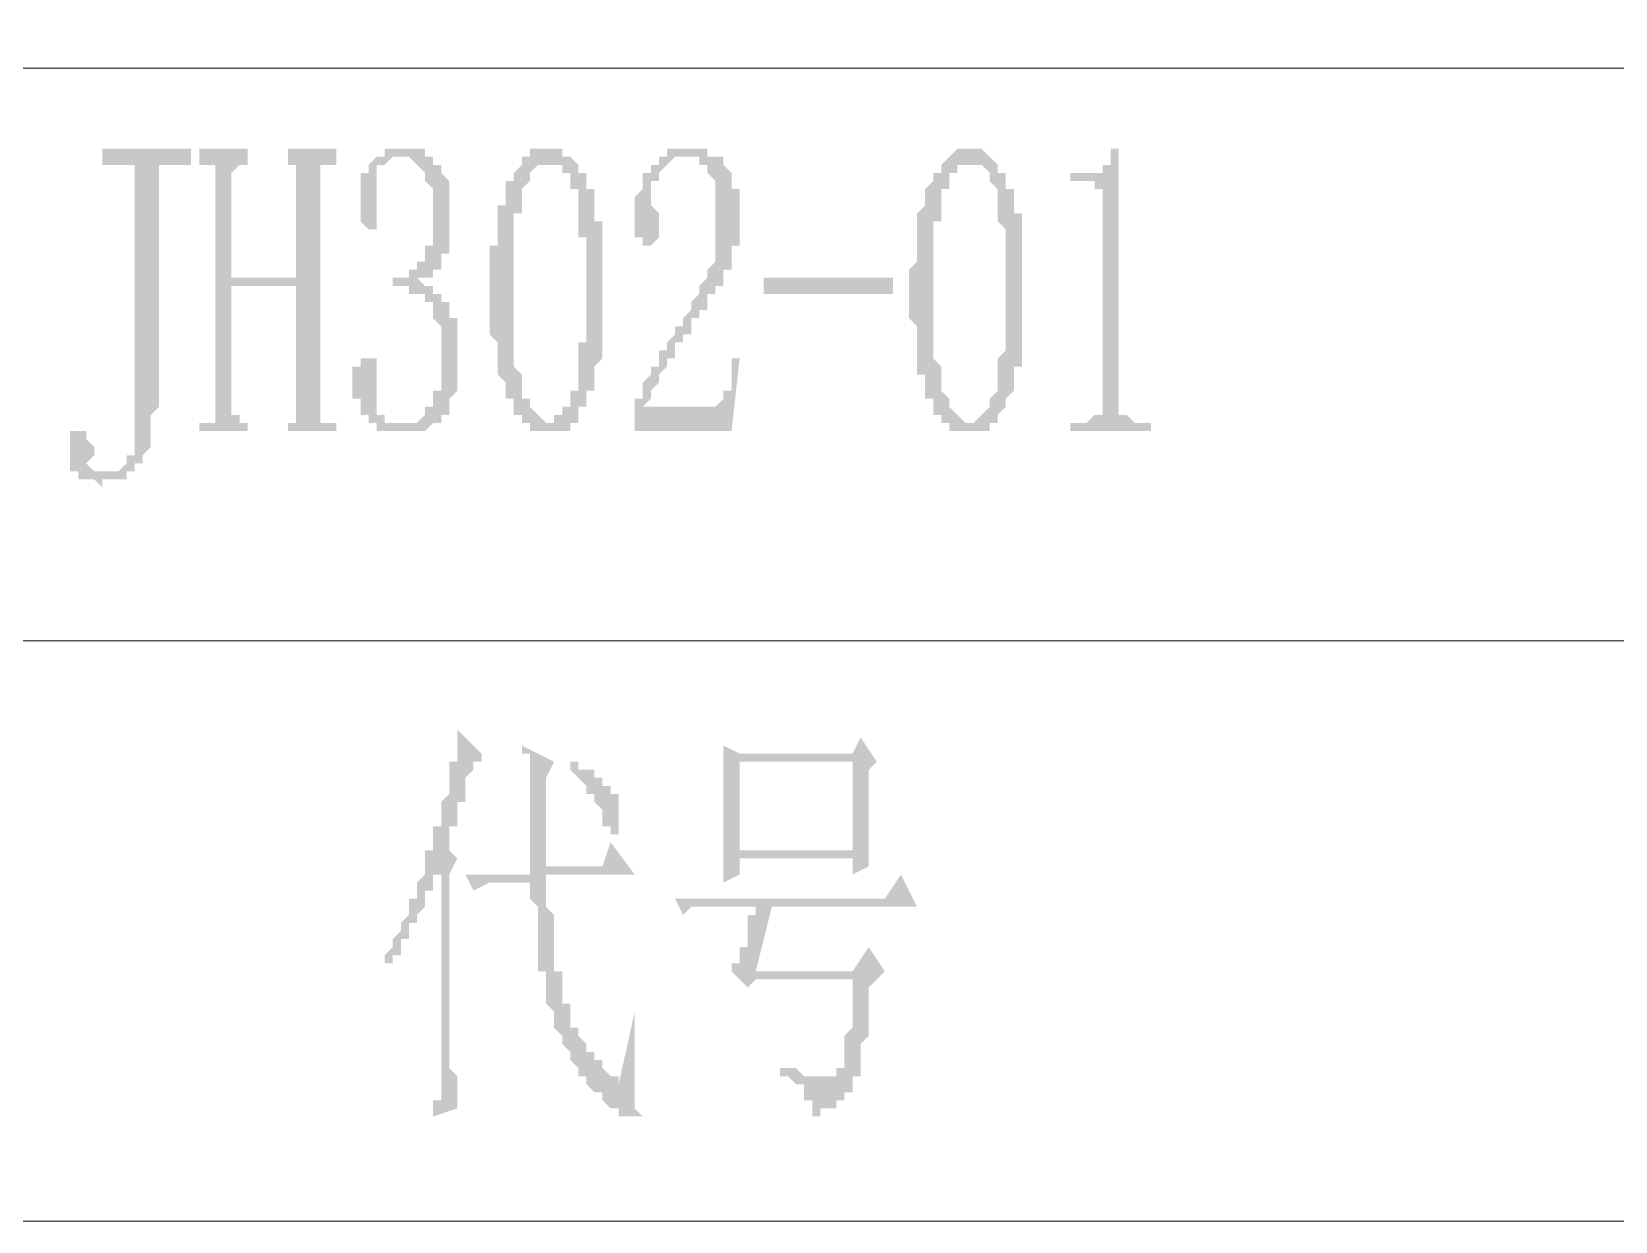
# Model space of a CAD drawing. Header units: millimetres. Extents: x 0 to 275, y 0 to 194.
# Drawn here: x 75.2 to 87.67, y 6.9 to 16.27 of the extents above; entities that cross this region are included whole.
import ezdxf

# ---------------------------------------------------------------- set-up
doc = ezdxf.new("R2010")
doc.units = ezdxf.units.MM

msp = doc.modelspace()

# ---------------------------------------------------------------- hatches: boundary and pattern name
h = msp.add_hatch(color=0)
h.dxf.hatch_style = 2
h.paths.add_polyline_path([(76.0095, 15.155333), (76.0095, 15.218833), (75.946, 15.218833), (75.7555, 15.218833), (75.7555, 15.345833), (76.454, 15.345833), (76.454, 15.218833), (76.2635, 15.218833), (76.2, 15.218833), (76.2, 15.155333), (76.2, 13.313833), (76.1365, 13.250333), (76.1365, 13.186833), (76.1365, 13.123333), (76.1365, 13.059833), (76.1365, 12.996333), (76.073, 12.932833), (76.073, 12.869333), (76.0095, 12.869333), (76.0095, 12.805833), (75.946, 12.805833), (75.946, 12.742333), (75.8825, 12.742333), (75.819, 12.742333), (75.7555, 12.742333), (75.7555, 12.678833), (75.692, 12.742333), (75.6285, 12.742333), (75.565, 12.742333), (75.565, 12.805833), (75.5015, 12.805833), (75.5015, 12.869333), (75.5015, 12.932833), (75.5015, 12.996333), (75.5015, 13.059833), (75.5015, 13.123333), (75.565, 13.123333), (75.6285, 13.123333), (75.6285, 13.059833), (75.692, 12.996333), (75.692, 12.932833), (75.6285, 12.869333), (75.692, 12.805833), (75.7555, 12.805833), (75.819, 12.805833), (75.8825, 12.805833), (75.946, 12.869333), (75.946, 12.932833), (76.0095, 12.932833), (76.0095, 12.996333), (76.0095, 13.059833), (76.0095, 13.123333), (76.0095, 13.186833), (76.0095, 13.250333), (76.0095, 13.313833)])
h = msp.add_hatch(color=0)
h.dxf.hatch_style = 2
h.paths.add_polyline_path([(77.47, 13.313833), (77.47, 13.250333), (77.47, 13.186833), (77.5335, 13.186833), (77.597, 13.186833), (77.597, 13.123333), (77.216, 13.123333), (77.216, 13.186833), (77.2795, 13.186833), (77.2795, 13.250333), (77.2795, 13.313833), (77.2795, 14.266333), (76.7715, 14.266333), (76.7715, 13.313833), (76.7715, 13.250333), (76.835, 13.250333), (76.835, 13.186833), (76.8985, 13.186833), (76.8985, 13.123333), (76.5175, 13.123333), (76.5175, 13.186833), (76.581, 13.186833), (76.6445, 13.186833), (76.6445, 13.250333), (76.6445, 13.313833), (76.6445, 15.155333), (76.6445, 15.218833), (76.581, 15.218833), (76.5175, 15.218833), (76.5175, 15.345833), (76.8985, 15.345833), (76.8985, 15.218833), (76.835, 15.218833), (76.7715, 15.155333), (76.7715, 14.329833), (77.2795, 14.329833), (77.2795, 15.155333), (77.2795, 15.218833), (77.216, 15.218833), (77.216, 15.345833), (77.597, 15.345833), (77.597, 15.218833), (77.5335, 15.218833), (77.47, 15.218833), (77.47, 15.155333)])
h = msp.add_hatch(color=0)
h.dxf.hatch_style = 2
h.paths.add_polyline_path([(78.5495, 13.694833), (78.5495, 13.631333), (78.5495, 13.567833), (78.5495, 13.504333), (78.5495, 13.440833), (78.486, 13.377333), (78.486, 13.313833), (78.486, 13.250333), (78.4225, 13.250333), (78.4225, 13.186833), (78.359, 13.186833), (78.2955, 13.123333), (78.232, 13.123333), (78.1685, 13.123333), (78.105, 13.123333), (78.0415, 13.123333), (77.978, 13.123333), (77.9145, 13.123333), (77.9145, 13.186833), (77.851, 13.186833), (77.851, 13.250333), (77.7875, 13.250333), (77.7875, 13.313833), (77.7875, 13.377333), (77.724, 13.377333), (77.724, 13.440833), (77.724, 13.504333), (77.724, 13.567833), (77.724, 13.631333), (77.7875, 13.631333), (77.7875, 13.694833), (77.851, 13.694833), (77.9145, 13.694833), (77.9145, 13.631333), (77.9145, 13.567833), (77.9145, 13.504333), (77.9145, 13.440833), (77.9145, 13.377333), (77.9145, 13.313833), (77.9145, 13.250333), (77.978, 13.250333), (77.978, 13.186833), (78.0415, 13.186833), (78.105, 13.186833), (78.1685, 13.186833), (78.232, 13.186833), (78.2955, 13.250333), (78.2955, 13.313833), (78.359, 13.313833), (78.359, 13.377333), (78.359, 13.440833), (78.4225, 13.440833), (78.4225, 13.504333), (78.4225, 13.567833), (78.4225, 13.631333), (78.4225, 13.694833), (78.4225, 13.758333), (78.4225, 13.821833), (78.4225, 13.885333), (78.4225, 13.948833), (78.359, 14.012333), (78.359, 14.075833), (78.359, 14.139333), (78.2955, 14.139333), (78.2955, 14.202833), (78.232, 14.202833), (78.1685, 14.202833), (78.1685, 14.266333), (78.105, 14.266333), (78.0415, 14.266333), (78.0415, 14.329833), (78.105, 14.329833), (78.1685, 14.329833), (78.1685, 14.393333), (78.232, 14.393333), (78.232, 14.456833), (78.2955, 14.456833), (78.2955, 14.520333), (78.2955, 14.583833), (78.359, 14.583833), (78.359, 14.647333), (78.359, 14.710833), (78.359, 14.774333), (78.359, 14.837833), (78.359, 14.901333), (78.359, 14.964833), (78.359, 15.028333), (78.2955, 15.091833), (78.2955, 15.155333), (78.232, 15.218833), (78.1685, 15.282333), (78.105, 15.282333), (78.0415, 15.282333), (77.978, 15.218833), (77.9145, 15.218833), (77.9145, 15.155333), (77.9145, 15.091833), (77.9145, 15.028333), (77.9145, 14.964833), (77.9145, 14.901333), (77.9145, 14.837833), (77.9145, 14.774333), (77.9145, 14.710833), (77.851, 14.710833), (77.7875, 14.774333), (77.7875, 14.837833), (77.7875, 14.901333), (77.7875, 14.964833), (77.7875, 15.028333), (77.7875, 15.091833), (77.7875, 15.155333), (77.851, 15.155333), (77.851, 15.218833), (77.9145, 15.282333), (77.978, 15.282333), (77.978, 15.345833), (78.0415, 15.345833), (78.105, 15.345833), (78.1685, 15.345833), (78.232, 15.345833), (78.2955, 15.345833), (78.2955, 15.282333), (78.359, 15.282333), (78.359, 15.218833), (78.4225, 15.218833), (78.4225, 15.155333), (78.486, 15.091833), (78.486, 15.028333), (78.486, 14.964833), (78.486, 14.901333), (78.486, 14.837833), (78.486, 14.774333), (78.486, 14.710833), (78.486, 14.647333), (78.486, 14.583833), (78.486, 14.520333), (78.4225, 14.520333), (78.4225, 14.456833), (78.4225, 14.393333), (78.359, 14.393333), (78.359, 14.329833), (78.2955, 14.329833), (78.232, 14.329833), (78.2955, 14.266333), (78.359, 14.266333), (78.359, 14.202833), (78.4225, 14.202833), (78.4225, 14.139333), (78.486, 14.139333), (78.486, 14.075833), (78.486, 14.012333), (78.5495, 14.012333), (78.5495, 13.948833), (78.5495, 13.885333), (78.5495, 13.821833), (78.5495, 13.758333)])
h = msp.add_hatch(color=0)
h.paths.add_polyline_path([(79.248, 15.218833), (79.1845, 15.218833), (79.121, 15.155333), (79.121, 15.091833), (79.0575, 15.028333), (79.0575, 14.964833), (79.0575, 14.901333), (79.0575, 14.837833), (78.994, 14.837833), (78.994, 14.774333), (78.994, 14.710833), (78.994, 14.647333), (78.994, 14.583833), (78.994, 14.520333), (78.994, 14.456833), (78.994, 14.393333), (78.994, 14.329833), (78.994, 14.266333), (78.994, 14.202833), (78.994, 14.139333), (78.994, 14.075833), (78.994, 14.012333), (78.994, 13.948833), (78.994, 13.885333), (78.994, 13.821833), (78.994, 13.758333), (78.994, 13.694833), (78.994, 13.631333), (79.0575, 13.567833), (79.0575, 13.504333), (79.0575, 13.440833), (79.0575, 13.377333), (79.121, 13.377333), (79.121, 13.313833), (79.1845, 13.250333), (79.248, 13.186833), (79.3115, 13.186833), (79.3115, 13.250333), (79.375, 13.250333), (79.375, 13.313833), (79.4385, 13.313833), (79.4385, 13.377333), (79.4385, 13.440833), (79.502, 13.440833), (79.502, 13.504333), (79.502, 13.567833), (79.502, 13.631333), (79.502, 13.694833), (79.502, 13.758333), (79.502, 13.821833), (79.5655, 13.821833), (79.5655, 13.885333), (79.5655, 13.948833), (79.5655, 14.012333), (79.5655, 14.075833), (79.5655, 14.139333), (79.5655, 14.202833), (79.5655, 14.266333), (79.5655, 14.329833), (79.5655, 14.393333), (79.5655, 14.456833), (79.5655, 14.520333), (79.5655, 14.583833), (79.5655, 14.647333), (79.502, 14.647333), (79.502, 14.710833), (79.502, 14.774333), (79.502, 14.837833), (79.502, 14.901333), (79.502, 14.964833), (79.502, 15.028333), (79.4385, 15.028333), (79.4385, 15.091833), (79.4385, 15.155333), (79.375, 15.155333), (79.375, 15.218833), (79.3115, 15.218833)])
h.paths.add_polyline_path([(79.248, 13.123333), (79.1845, 13.123333), (79.121, 13.123333), (79.121, 13.186833), (79.0575, 13.186833), (79.0575, 13.250333), (78.994, 13.250333), (78.994, 13.313833), (78.994, 13.377333), (78.9305, 13.377333), (78.9305, 13.440833), (78.9305, 13.504333), (78.867, 13.567833), (78.867, 13.631333), (78.867, 13.694833), (78.867, 13.758333), (78.867, 13.821833), (78.8035, 13.885333), (78.8035, 13.948833), (78.8035, 14.012333), (78.8035, 14.075833), (78.8035, 14.139333), (78.8035, 14.202833), (78.8035, 14.266333), (78.8035, 14.329833), (78.8035, 14.393333), (78.8035, 14.456833), (78.8035, 14.520333), (78.8035, 14.583833), (78.867, 14.583833), (78.867, 14.647333), (78.867, 14.710833), (78.867, 14.774333), (78.867, 14.837833), (78.867, 14.901333), (78.9305, 14.901333), (78.9305, 14.964833), (78.9305, 15.028333), (78.9305, 15.091833), (78.994, 15.091833), (78.994, 15.155333), (79.0575, 15.218833), (79.0575, 15.282333), (79.121, 15.282333), (79.121, 15.345833), (79.1845, 15.345833), (79.248, 15.345833), (79.3115, 15.345833), (79.375, 15.345833), (79.375, 15.282333), (79.4385, 15.282333), (79.502, 15.218833), (79.502, 15.155333), (79.5655, 15.155333), (79.5655, 15.091833), (79.5655, 15.028333), (79.629, 15.028333), (79.629, 14.964833), (79.629, 14.901333), (79.629, 14.837833), (79.629, 14.774333), (79.6925, 14.774333), (79.6925, 14.710833), (79.6925, 14.647333), (79.6925, 14.583833), (79.6925, 14.520333), (79.6925, 14.456833), (79.6925, 14.393333), (79.6925, 14.329833), (79.6925, 14.266333), (79.6925, 14.202833), (79.6925, 14.139333), (79.6925, 14.075833), (79.6925, 14.012333), (79.6925, 13.948833), (79.6925, 13.885333), (79.6925, 13.821833), (79.6925, 13.758333), (79.6925, 13.694833), (79.629, 13.631333), (79.629, 13.567833), (79.629, 13.504333), (79.629, 13.440833), (79.5655, 13.440833), (79.5655, 13.377333), (79.5655, 13.313833), (79.502, 13.313833), (79.502, 13.250333), (79.502, 13.186833), (79.4385, 13.186833), (79.4385, 13.123333), (79.375, 13.123333), (79.3115, 13.123333)])
h = msp.add_hatch(color=0)
h.dxf.hatch_style = 2
h.paths.add_polyline_path([(80.5815, 14.774333), (80.5815, 14.837833), (80.5815, 14.901333), (80.5815, 14.964833), (80.5815, 15.028333), (80.5815, 15.091833), (80.518, 15.155333), (80.518, 15.218833), (80.4545, 15.218833), (80.4545, 15.282333), (80.391, 15.282333), (80.3275, 15.282333), (80.264, 15.282333), (80.2005, 15.218833), (80.137, 15.155333), (80.137, 15.091833), (80.0735, 15.091833), (80.0735, 15.028333), (80.0735, 14.964833), (80.0735, 14.901333), (80.137, 14.837833), (80.137, 14.774333), (80.137, 14.710833), (80.137, 14.647333), (80.0735, 14.583833), (80.01, 14.583833), (80.01, 14.647333), (79.9465, 14.647333), (79.9465, 14.710833), (79.9465, 14.774333), (79.9465, 14.837833), (79.9465, 14.901333), (79.9465, 14.964833), (80.01, 15.028333), (80.01, 15.091833), (80.01, 15.155333), (80.0735, 15.155333), (80.0735, 15.218833), (80.137, 15.218833), (80.137, 15.282333), (80.2005, 15.282333), (80.2005, 15.345833), (80.264, 15.345833), (80.3275, 15.345833), (80.391, 15.345833), (80.4545, 15.345833), (80.518, 15.345833), (80.518, 15.282333), (80.5815, 15.282333), (80.645, 15.282333), (80.645, 15.218833), (80.7085, 15.155333), (80.7085, 15.091833), (80.7085, 15.028333), (80.772, 15.028333), (80.772, 14.964833), (80.772, 14.901333), (80.772, 14.837833), (80.772, 14.774333), (80.772, 14.710833), (80.772, 14.647333), (80.772, 14.583833), (80.7085, 14.583833), (80.7085, 14.520333), (80.7085, 14.456833), (80.7085, 14.393333), (80.645, 14.393333), (80.645, 14.329833), (80.645, 14.266333), (80.5815, 14.266333), (80.5815, 14.202833), (80.518, 14.202833), (80.518, 14.139333), (80.518, 14.075833), (80.4545, 14.075833), (80.4545, 14.012333), (80.391, 14.012333), (80.391, 13.948833), (80.391, 13.885333), (80.3275, 13.885333), (80.3275, 13.821833), (80.264, 13.821833), (80.264, 13.758333), (80.264, 13.694833), (80.2005, 13.694833), (80.2005, 13.631333), (80.137, 13.567833), (80.137, 13.504333), (80.0735, 13.440833), (80.0735, 13.377333), (80.01, 13.313833), (80.518, 13.313833), (80.5815, 13.313833), (80.645, 13.377333), (80.645, 13.440833), (80.7085, 13.440833), (80.7085, 13.504333), (80.7085, 13.567833), (80.7085, 13.631333), (80.7085, 13.694833), (80.772, 13.694833), (80.7085, 13.123333), (79.9465, 13.123333), (79.9465, 13.313833), (79.9465, 13.377333), (80.01, 13.377333), (80.01, 13.440833), (80.01, 13.504333), (80.0735, 13.567833), (80.0735, 13.631333), (80.137, 13.631333), (80.137, 13.694833), (80.137, 13.758333), (80.2005, 13.758333), (80.2005, 13.821833), (80.264, 13.885333), (80.264, 13.948833), (80.3275, 13.948833), (80.3275, 14.012333), (80.391, 14.075833), (80.391, 14.139333), (80.4545, 14.202833), (80.4545, 14.266333), (80.518, 14.329833), (80.518, 14.393333), (80.5815, 14.456833), (80.5815, 14.520333), (80.5815, 14.583833), (80.5815, 14.647333), (80.5815, 14.710833)])
h = msp.add_hatch(color=0)
h.paths.add_polyline_path([(82.55, 15.218833), (82.4865, 15.218833), (82.4865, 15.155333), (82.423, 15.155333), (82.423, 15.091833), (82.423, 15.028333), (82.3595, 15.028333), (82.3595, 14.964833), (82.3595, 14.901333), (82.3595, 14.837833), (82.3595, 14.774333), (82.296, 14.774333), (82.296, 14.710833), (82.296, 14.647333), (82.296, 14.583833), (82.296, 14.520333), (82.296, 14.456833), (82.296, 14.393333), (82.296, 14.329833), (82.296, 14.266333), (82.296, 14.202833), (82.296, 14.139333), (82.296, 14.075833), (82.296, 14.012333), (82.296, 13.948833), (82.296, 13.885333), (82.296, 13.821833), (82.296, 13.758333), (82.296, 13.694833), (82.3595, 13.631333), (82.3595, 13.567833), (82.3595, 13.504333), (82.3595, 13.440833), (82.423, 13.377333), (82.423, 13.313833), (82.4865, 13.250333), (82.55, 13.186833), (82.6135, 13.186833), (82.677, 13.250333), (82.7405, 13.313833), (82.7405, 13.377333), (82.804, 13.440833), (82.804, 13.504333), (82.804, 13.567833), (82.804, 13.631333), (82.804, 13.694833), (82.8675, 13.758333), (82.8675, 13.821833), (82.8675, 13.885333), (82.8675, 13.948833), (82.8675, 14.012333), (82.8675, 14.075833), (82.8675, 14.139333), (82.8675, 14.202833), (82.8675, 14.266333), (82.8675, 14.329833), (82.8675, 14.393333), (82.8675, 14.456833), (82.8675, 14.520333), (82.8675, 14.583833), (82.8675, 14.647333), (82.8675, 14.710833), (82.804, 14.774333), (82.804, 14.837833), (82.804, 14.901333), (82.804, 14.964833), (82.804, 15.028333), (82.7405, 15.091833), (82.7405, 15.155333), (82.677, 15.218833), (82.6135, 15.218833)])
h.paths.add_polyline_path([(82.55, 13.123333), (82.4865, 13.123333), (82.423, 13.123333), (82.423, 13.186833), (82.3595, 13.186833), (82.3595, 13.250333), (82.296, 13.250333), (82.296, 13.313833), (82.296, 13.377333), (82.2325, 13.377333), (82.2325, 13.440833), (82.2325, 13.504333), (82.2325, 13.567833), (82.169, 13.567833), (82.169, 13.631333), (82.169, 13.694833), (82.169, 13.758333), (82.169, 13.821833), (82.169, 13.885333), (82.169, 13.948833), (82.1055, 14.012333), (82.1055, 14.075833), (82.1055, 14.139333), (82.1055, 14.202833), (82.1055, 14.266333), (82.1055, 14.329833), (82.1055, 14.393333), (82.169, 14.456833), (82.169, 14.520333), (82.169, 14.583833), (82.169, 14.647333), (82.169, 14.710833), (82.169, 14.774333), (82.169, 14.837833), (82.2325, 14.901333), (82.2325, 14.964833), (82.2325, 15.028333), (82.296, 15.091833), (82.296, 15.155333), (82.3595, 15.155333), (82.3595, 15.218833), (82.423, 15.282333), (82.4865, 15.345833), (82.55, 15.345833), (82.6135, 15.345833), (82.677, 15.345833), (82.7405, 15.282333), (82.804, 15.218833), (82.804, 15.155333), (82.8675, 15.155333), (82.8675, 15.091833), (82.8675, 15.028333), (82.931, 15.028333), (82.931, 14.964833), (82.931, 14.901333), (82.931, 14.837833), (82.9945, 14.837833), (82.9945, 14.774333), (82.9945, 14.710833), (82.9945, 14.647333), (82.9945, 14.583833), (82.9945, 14.520333), (82.9945, 14.456833), (82.9945, 14.393333), (82.9945, 14.329833), (82.9945, 14.266333), (82.9945, 14.202833), (82.9945, 14.139333), (82.9945, 14.075833), (82.9945, 14.012333), (82.9945, 13.948833), (82.9945, 13.885333), (82.9945, 13.821833), (82.9945, 13.758333), (82.9945, 13.694833), (82.9945, 13.631333), (82.931, 13.631333), (82.931, 13.567833), (82.931, 13.504333), (82.931, 13.440833), (82.8675, 13.377333), (82.8675, 13.313833), (82.804, 13.250333), (82.804, 13.186833), (82.7405, 13.186833), (82.7405, 13.123333), (82.677, 13.123333), (82.6135, 13.123333)])
h = msp.add_hatch(color=0)
h.dxf.hatch_style = 2
h.paths.add_polyline_path([(83.7565, 15.345833), (83.7565, 13.377333), (83.7565, 13.313833), (83.7565, 13.250333), (83.82, 13.250333), (83.8835, 13.186833), (83.947, 13.186833), (84.0105, 13.186833), (84.0105, 13.123333), (83.3755, 13.123333), (83.3755, 13.186833), (83.439, 13.186833), (83.5025, 13.186833), (83.566, 13.250333), (83.6295, 13.250333), (83.6295, 13.313833), (83.6295, 13.377333), (83.6295, 14.964833), (83.6295, 15.028333), (83.566, 15.028333), (83.566, 15.091833), (83.3755, 15.091833), (83.3755, 15.155333), (83.439, 15.155333), (83.5025, 15.155333), (83.566, 15.155333), (83.6295, 15.155333), (83.6295, 15.218833), (83.693, 15.218833), (83.693, 15.282333), (83.693, 15.345833)])
h = msp.add_hatch(color=0)
h.dxf.hatch_style = 2
h.paths.add_polyline_path([(80.9625, 14.202833), (80.9625, 14.329833), (81.9785, 14.329833), (81.9785, 14.202833)])
h = msp.add_hatch(color=0)
h.paths.add_polyline_path([(79.8195, 7.979833), (79.8195, 8.043333), (79.756, 8.043333), (79.6925, 8.106833), (79.6925, 8.170333), (79.629, 8.170333), (79.629, 8.233833), (79.5655, 8.233833), (79.5655, 8.297333), (79.502, 8.360833), (79.502, 8.424333), (79.4385, 8.424333), (79.4385, 8.487833), (79.4385, 8.551333), (79.4385, 8.614833), (79.375, 8.614833), (79.375, 8.678333), (79.375, 8.741833), (79.375, 8.805333), (79.375, 8.868833), (79.3115, 8.868833), (79.3115, 8.932333), (79.3115, 8.995833), (79.3115, 9.059333), (79.3115, 9.122833), (79.3115, 9.186333), (79.3115, 9.249833), (79.3115, 9.313333), (79.248, 9.376833), (79.248, 9.440333), (79.248, 9.503833), (79.248, 9.567333), (79.248, 9.630833), (79.9465, 9.630833), (79.756, 9.884833), (79.6925, 9.694333), (79.248, 9.694333), (79.248, 9.757833), (79.248, 9.821333), (79.248, 9.884833), (79.248, 9.948333), (79.248, 10.011833), (79.248, 10.075333), (79.248, 10.138833), (79.248, 10.202333), (79.248, 10.265833), (79.248, 10.329333), (79.248, 10.392833), (79.3115, 10.519833), (79.0575, 10.646833), (79.0575, 10.583333), (79.121, 10.583333), (79.121, 10.519833), (79.121, 10.456333), (79.121, 10.392833), (79.121, 10.329333), (79.121, 10.265833), (79.121, 10.202333), (79.121, 10.138833), (79.121, 10.075333), (79.121, 10.011833), (79.121, 9.948333), (79.121, 9.884833), (79.121, 9.821333), (79.121, 9.757833), (79.121, 9.694333), (79.121, 9.630833), (78.613, 9.630833), (78.6765, 9.503833), (78.8035, 9.567333), (79.121, 9.567333), (79.121, 9.503833), (79.121, 9.440333), (79.1845, 9.376833), (79.1845, 9.313333), (79.1845, 9.249833), (79.1845, 9.186333), (79.1845, 9.122833), (79.1845, 9.059333), (79.1845, 8.995833), (79.1845, 8.932333), (79.1845, 8.868833), (79.248, 8.868833), (79.248, 8.805333), (79.248, 8.741833), (79.248, 8.678333), (79.248, 8.614833), (79.3115, 8.551333), (79.3115, 8.487833), (79.3115, 8.424333), (79.375, 8.360833), (79.375, 8.297333), (79.4385, 8.233833), (79.4385, 8.170333), (79.502, 8.106833), (79.502, 8.043333), (79.5655, 8.043333), (79.5655, 7.979833), (79.629, 7.916333), (79.6925, 7.916333), (79.6925, 7.852833), (79.756, 7.789333), (79.8195, 7.789333), (79.8195, 7.725833), (79.883, 7.725833), (79.9465, 7.725833), (80.01, 7.725833), (79.9465, 7.789333), (79.9465, 7.852833), (79.9465, 7.916333), (79.9465, 7.979833), (79.9465, 8.043333), (79.9465, 8.106833), (79.9465, 8.170333), (79.9465, 8.233833), (79.9465, 8.297333), (79.9465, 8.360833), (79.9465, 8.424333), (79.9465, 8.487833), (79.9465, 8.551333)])
h.paths.add_polyline_path([(79.4385, 10.456333), (79.502, 10.392833), (79.5655, 10.329333), (79.5655, 10.265833), (79.629, 10.265833), (79.629, 10.202333), (79.6925, 10.138833), (79.6925, 10.075333), (79.6925, 10.011833), (79.756, 10.011833), (79.756, 9.948333), (79.8195, 9.948333), (79.8195, 10.011833), (79.8195, 10.075333), (79.8195, 10.138833), (79.8195, 10.202333), (79.8195, 10.265833), (79.756, 10.265833), (79.756, 10.329333), (79.6925, 10.329333), (79.6925, 10.392833), (79.629, 10.392833), (79.629, 10.456333), (79.5655, 10.456333), (79.502, 10.456333), (79.502, 10.519833), (79.4385, 10.519833)])
h.paths.add_polyline_path([(78.486, 9.630833), (78.5495, 9.757833), (78.486, 9.821333), (78.486, 9.884833), (78.486, 9.948333), (78.486, 10.011833), (78.5495, 10.011833), (78.5495, 10.075333), (78.5495, 10.138833), (78.5495, 10.202333), (78.613, 10.202333), (78.613, 10.265833), (78.613, 10.329333), (78.613, 10.392833), (78.6765, 10.456333), (78.6765, 10.519833), (78.74, 10.519833), (78.74, 10.583333), (78.5495, 10.773833), (78.5495, 10.710333), (78.5495, 10.646833), (78.5495, 10.583333), (78.5495, 10.519833), (78.486, 10.519833), (78.486, 10.456333), (78.486, 10.392833), (78.486, 10.329333), (78.486, 10.265833), (78.4225, 10.202333), (78.4225, 10.138833), (78.4225, 10.075333), (78.4225, 10.011833), (78.359, 10.011833), (78.359, 9.948333), (78.359, 9.884833), (78.359, 9.821333), (78.2955, 9.821333), (78.2955, 9.757833), (78.2955, 9.694333), (78.2955, 9.630833), (78.232, 9.567333), (78.232, 9.503833), (78.232, 9.440333), (78.1685, 9.440333), (78.1685, 9.376833), (78.1685, 9.313333), (78.105, 9.249833), (78.105, 9.186333), (78.0415, 9.122833), (78.0415, 9.059333), (77.978, 8.995833), (77.978, 8.932333), (78.0415, 8.932333), (78.0415, 8.995833), (78.105, 8.995833), (78.105, 9.059333), (78.105, 9.122833), (78.1685, 9.122833), (78.1685, 9.186333), (78.1685, 9.249833), (78.232, 9.249833), (78.232, 9.313333), (78.2955, 9.376833), (78.2955, 9.440333), (78.2955, 9.503833), (78.359, 9.503833), (78.359, 9.567333), (78.359, 9.630833), (78.4225, 9.630833), (78.4225, 8.233833), (78.4225, 8.170333), (78.4225, 8.106833), (78.4225, 8.043333), (78.4225, 7.979833), (78.4225, 7.916333), (78.4225, 7.852833), (78.359, 7.852833), (78.359, 7.789333), (78.359, 7.725833), (78.5495, 7.789333), (78.5495, 7.852833), (78.5495, 7.916333), (78.5495, 7.979833), (78.5495, 8.043333), (78.486, 8.106833), (78.486, 8.170333), (78.486, 8.233833)])
h = msp.add_hatch(color=0)
h.paths.add_polyline_path([(81.788, 10.456333), (81.8515, 10.519833), (81.7245, 10.710333), (81.661, 10.583333), (80.772, 10.583333), (80.645, 10.646833), (80.645, 10.583333), (80.645, 10.519833), (80.645, 10.456333), (80.645, 10.392833), (80.645, 10.329333), (80.645, 10.265833), (80.645, 10.202333), (80.645, 10.138833), (80.645, 10.075333), (80.645, 10.011833), (80.645, 9.948333), (80.645, 9.884833), (80.645, 9.821333), (80.645, 9.757833), (80.645, 9.694333), (80.645, 9.630833), (80.645, 9.567333), (80.772, 9.630833), (80.772, 9.757833), (81.661, 9.757833), (81.661, 9.630833), (81.788, 9.694333), (81.788, 9.757833), (81.788, 9.821333), (81.788, 9.884833), (81.788, 9.948333), (81.788, 10.011833), (81.788, 10.075333), (81.788, 10.138833), (81.788, 10.202333), (81.788, 10.265833), (81.788, 10.329333), (81.788, 10.392833)])
h.paths.add_polyline_path([(80.772, 10.519833), (81.661, 10.519833), (81.661, 9.821333), (80.772, 9.821333)])
h.paths.add_polyline_path([(81.788, 8.741833), (81.915, 8.868833), (81.788, 9.059333), (81.661, 8.868833), (80.899, 8.868833), (81.026, 9.376833), (82.169, 9.376833), (82.042, 9.630833), (81.915, 9.440333), (80.264, 9.440333), (80.3275, 9.313333), (80.391, 9.376833), (80.899, 9.376833), (80.899, 9.313333), (80.8355, 9.313333), (80.8355, 9.249833), (80.8355, 9.186333), (80.8355, 9.122833), (80.8355, 9.059333), (80.772, 9.059333), (80.772, 8.995833), (80.772, 8.932333), (80.7085, 8.932333), (80.7085, 8.868833), (80.8355, 8.741833), (80.899, 8.805333), (81.661, 8.805333), (81.661, 8.741833), (81.661, 8.678333), (81.661, 8.614833), (81.661, 8.551333), (81.661, 8.487833), (81.661, 8.424333), (81.5975, 8.360833), (81.5975, 8.297333), (81.5975, 8.233833), (81.5975, 8.170333), (81.5975, 8.106833), (81.534, 8.106833), (81.534, 8.043333), (81.4705, 8.043333), (81.407, 8.043333), (81.3435, 8.043333), (81.28, 8.043333), (81.2165, 8.106833), (81.153, 8.106833), (81.0895, 8.106833), (81.0895, 8.043333), (81.153, 8.043333), (81.2165, 7.979833), (81.28, 7.979833), (81.28, 7.916333), (81.28, 7.852833), (81.3435, 7.852833), (81.3435, 7.789333), (81.3435, 7.725833), (81.407, 7.725833), (81.407, 7.789333), (81.4705, 7.789333), (81.534, 7.789333), (81.534, 7.852833), (81.5975, 7.852833), (81.5975, 7.916333), (81.661, 7.916333), (81.661, 7.979833), (81.661, 8.043333), (81.7245, 8.043333), (81.7245, 8.106833), (81.7245, 8.170333), (81.7245, 8.233833), (81.7245, 8.297333), (81.788, 8.360833), (81.788, 8.424333), (81.788, 8.487833), (81.788, 8.551333), (81.788, 8.614833), (81.788, 8.678333)])

# ---------------------------------------------------------------- linework, layer by layer
at = {"color": 0, "lineweight": 0}
for points in [[(270.7005, 44.746333), (270.7005, 6.900333), (18.9865, 6.900333)], [(65.532, 15.980833), (136.779, 15.980833)], [(65.532, 11.472333), (136.779, 11.472333)], [(69.2785, 6.900333), (136.779, 6.900333)]]:
    msp.add_lwpolyline(points, dxfattribs=at)

doc.saveas('drawing.dxf')
